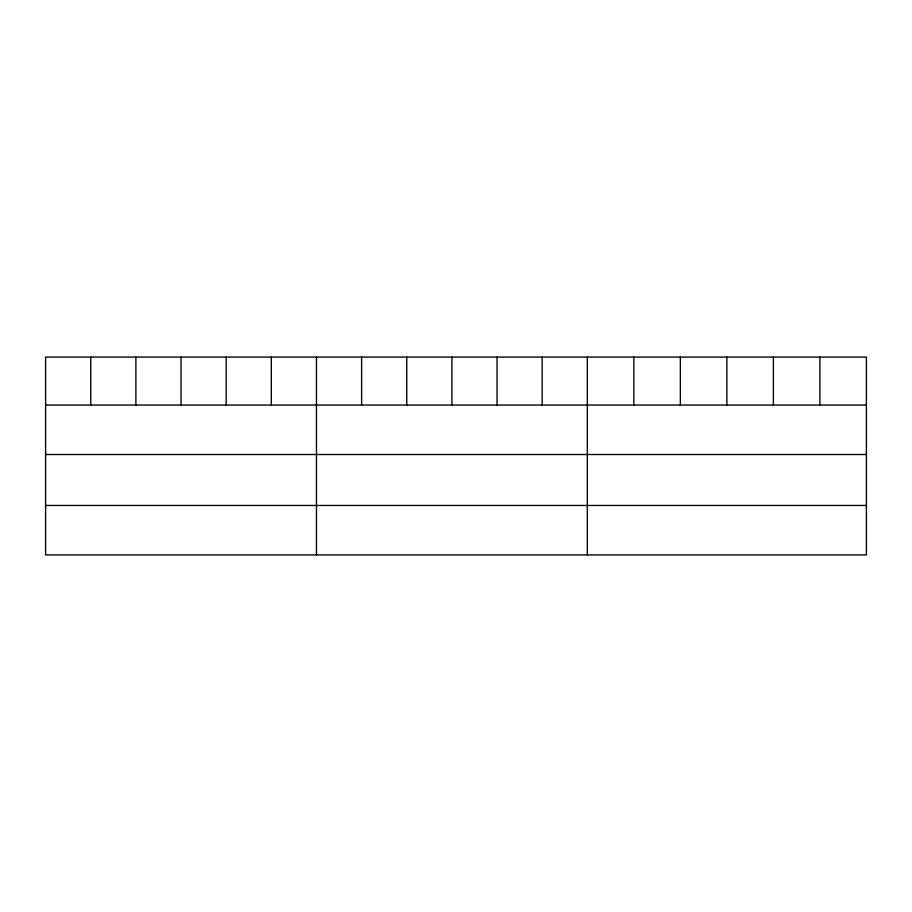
<?xml version="1.0" encoding="UTF-8"?>
<svg xmlns="http://www.w3.org/2000/svg" width="912" height="912" viewBox="0 0 912 912"><rect width="100%" height="100%" fill="white"/><g stroke="black" fill="none" stroke-linecap="round" stroke-linejoin="round"><path stroke-width="1.37" d="M866.4 454.507L866.4 357.082L45.6 357.082L45.6 554.918L866.4 554.918L866.4 454.507L45.6 454.507M45.6 405.053L866.4 405.053M45.6 505.465L866.4 505.465M819.888 357.082L819.888 405.053M773.376 357.082L773.376 405.053M726.864 357.082L726.864 405.053M680.352 357.082L680.352 405.053M633.84 357.082L633.84 405.053M587.328 357.082L587.328 554.918M542.184 357.082L542.184 405.053M497.04 357.082L497.04 405.053M451.896 357.082L451.896 405.053M406.752 357.082L406.752 405.053M361.608 357.082L361.608 405.053M316.464 357.082L316.464 554.918M271.32 357.082L271.32 405.053M226.176 357.082L226.176 405.053M181.032 357.082L181.032 405.053M135.888 357.082L135.888 405.053M90.744 357.082L90.744 405.053"/></g></svg>
